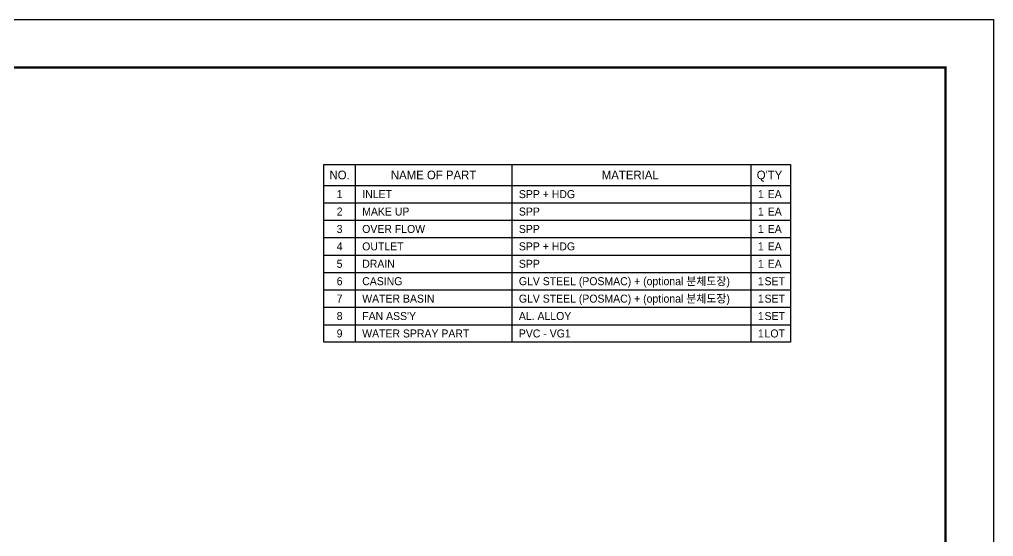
# Model space of a CAD drawing. Header units: millimetres. Extents: x 153008 to 191610, y 0 to 20795.
# Drawn here: x 177417 to 191610, y 13266 to 20795 of the extents above; entities that cross this region are included whole.
import ezdxf
from ezdxf.enums import TextEntityAlignment as Align

# ---------------------------------------------------------------- set-up
doc = ezdxf.new("R2010")
doc.units = ezdxf.units.MM
doc.header["$LTSCALE"] = 30
doc.header["$MEASUREMENT"] = 0
doc.layers.get('DEFPOINTS').update_dxf_attribs({"color": 143, "linetype": 'CONTINUOUS'})
for name, color, linetype in [('냉각탑_box', 1, 'CONTINUOUS'), ('냉각탑_form', 1, 'CONTINUOUS'), ('냉각탑_text', 3, 'CONTINUOUS')]:
    doc.layers.add(name, color=color, linetype=linetype)
doc.styles.add('돋움', font='')
doc.styles.get('돋움').set_extended_font_data('Dotum')

# ---------------------------------------------------------------- blocks, each defined once
blk = doc.blocks.new('냉각탑form')
at = {"layer": 'DEFPOINTS'}
blk.add_lwpolyline([(0, 297.07), (420.1, 297.07), (420.1, 0), (0, 0)], close=True, dxfattribs=at)
at = {"layer": '냉각탑_form', "const_width": 0.5}
blk.add_lwpolyline([(10, 287.07), (10, 10), (410.1, 10), (410.1, 287.07)], close=True, dxfattribs=at)

msp = doc.modelspace()

# ---------------------------------------------------------------- linework, layer by layer
at = {"layer": '냉각탑_box'}
for p, q in [((182310.1, 18683.2), (182310.1, 16096.3)), ((184592.7, 18683.2), (184592.7, 16096.3)), ((188072, 18683.2), (188072, 16096.3)), ((181853.6, 18378.9), (188650.7, 18378.9)), ((181853.6, 18125.2), (188650.7, 18125.2)), ((181853.6, 17871.6), (188650.7, 17871.6)), ((181853.6, 17618), (188650.7, 17618)), ((181853.6, 17364.4), (188650.7, 17364.4)), ((181853.6, 17110.7), (188650.7, 17110.7)), ((181853.6, 16857.1), (188650.7, 16857.1)), ((181853.6, 16603.5), (188650.7, 16603.5)), ((181853.6, 16349.9), (188650.7, 16349.9))]:
    msp.add_line(p, q, dxfattribs=at)
msp.add_lwpolyline([(181853.6, 16096.3), (181853.6, 18683.2), (188650.7, 18683.2), (188650.7, 16096.3)], close=True, dxfattribs=at)

# ---------------------------------------------------------------- block references
at = {"layer": '냉각탑_form', "xscale": 70, "yscale": 70, "zscale": 70}
msp.add_blockref('냉각탑form', (162203.1, 0), dxfattribs=at)

# ---------------------------------------------------------------- texts
at = {"layer": '냉각탑_text', "style": '돋움'}
for s, height, p in [('NO.', 126.81, (182081.8, 18531)), ('NAME OF PART', 126.812, (183451.4, 18531)), ('MATERIAL', 126.81, (186317.4, 18531)), ("Q'TY", 126.81, (188346.3, 18531)), ('1', 116.7, (182081.8, 18252.1)), ('1', 116.7, (188219.5, 18252.1)), ('EA', 116.67, (188422.4, 18252.1)), ('2', 116.7, (182081.8, 17998.4)), ('1', 116.7, (188219.5, 17998.4)), ('EA', 116.67, (188422.4, 17998.4)), ('3', 116.7, (182081.8, 17744.8)), ('1', 116.7, (188219.5, 17744.8)), ('EA', 116.67, (188422.4, 17744.8)), ('4', 116.7, (182081.8, 17491.2)), ('1', 116.7, (188219.5, 17491.2)), ('EA', 116.67, (188422.4, 17491.2)), ('5', 116.7, (182081.8, 17237.6)), ('1', 116.7, (188219.5, 17237.6)), ('EA', 116.67, (188422.4, 17237.6)), ('6', 116.7, (182081.8, 16983.9)), ('1', 116.7, (188219.5, 16983.9)), ('SET', 116.67, (188422.4, 16983.9)), ('7', 116.7, (182081.8, 16730.3)), ('1', 116.7, (188219.5, 16730.3)), ('SET', 116.67, (188422.4, 16730.3)), ('8', 116.7, (182081.8, 16476.7)), ('1', 116.7, (188219.5, 16476.7)), ('SET', 116.67, (188422.4, 16476.7)), ('9', 116.7, (182081.8, 16223.1)), ('1', 116.7, (188219.5, 16223.1)), ('LOT', 116.67, (188422.4, 16223.1))]:
    msp.add_text(s, height=height, dxfattribs=at).set_placement(p, align=Align.MIDDLE_CENTER)
for s, height, p in [('INLET ', 116.67, (182411.6, 18252.1)), ('SPP + HDG', 116.67, (184694.2, 18252.1)), ('MAKE UP', 116.67, (182411.6, 17998.4)), ('SPP', 116.67, (184694.2, 17998.4)), ('OVER FLOW', 116.67, (182411.6, 17744.8)), ('SPP', 116.67, (184694.2, 17744.8)), ('OUTLET ', 116.67, (182411.6, 17491.2)), ('SPP + HDG', 116.67, (184694.2, 17491.2)), ('DRAIN', 116.67, (182411.6, 17237.6)), ('SPP', 116.67, (184694.2, 17237.6)), ('CASING', 116.67, (182411.6, 16983.9)), ('GLV STEEL (POSMAC) + (optional 분체도장)', 116.667, (184694.2, 16983.9)), ('WATER BASIN', 116.667, (182411.6, 16730.3)), ('GLV STEEL (POSMAC) + (optional 분체도장)', 116.667, (184694.2, 16730.3)), ("FAN ASS'Y", 116.67, (182411.6, 16476.7)), ('AL. ALLOY', 116.67, (184694.2, 16476.7)), ('WATER SPRAY PART', 116.667, (182411.6, 16223.1)), ('PVC - VG1', 116.67, (184694.2, 16223.1))]:
    msp.add_text(s, height=height, dxfattribs=at).set_placement(p, align=Align.MIDDLE_LEFT)

doc.saveas('drawing.dxf')
